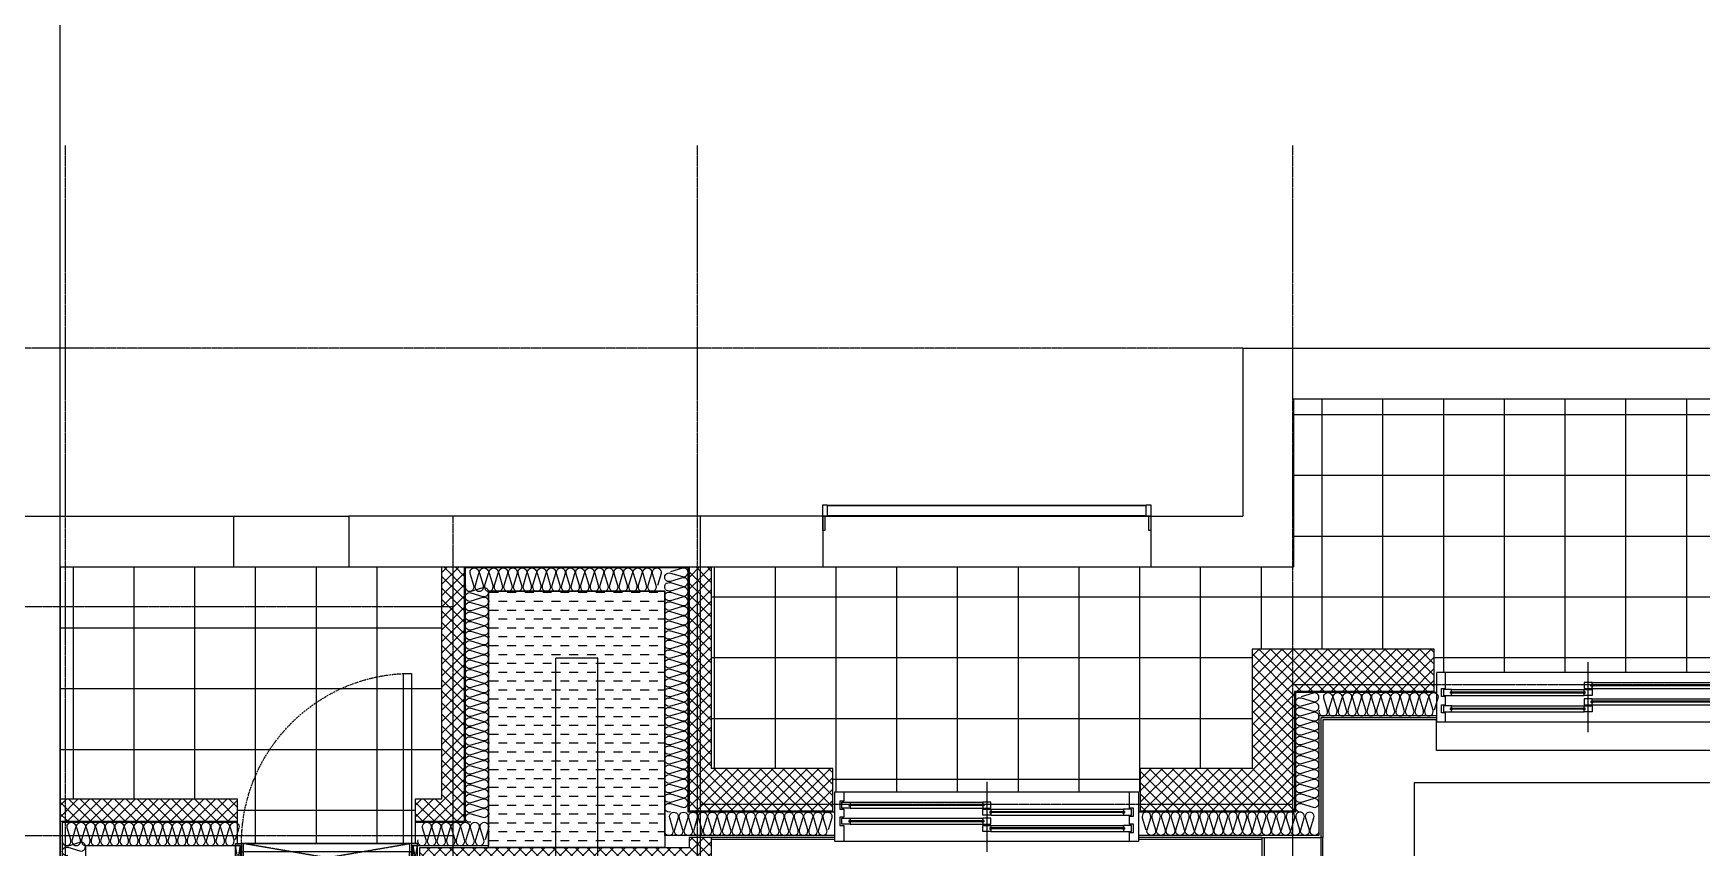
# Model space of a CAD drawing. Header units: millimetres. Extents: x 18456 to 179493, y -203649 to 469211.
# Drawn here: x 121599 to 129836, y 276811 to 280829 of the extents above; entities that cross this region are included whole.
import ezdxf

# ---------------------------------------------------------------- set-up
doc = ezdxf.new("R2010")
doc.units = ezdxf.units.MM
for name, pattern in [('X-평면도(기본형)$0$CEN', [52.5, 50, -1, 0.5, -1]), ('X-평면도(기본형)$0$CENN', [6.3, 4, -1, 0.3, -1]), ('X-평면도(기본형)$0$HID', [2.8, 1.8, -1]), ('X-평면도(기본형)$0$HID2', [7.5, 6, -1.5])]:
    doc.linetypes.add(name, pattern=pattern)
for name, color, linetype, true_color in [('X-평면도(기본형)$0$40HAT', 9, 'Continuous', 0x808080), ('X-평면도(기본형)$0$4ELE', 4, 'Continuous', 0x00ffff), ('X-평면도(기본형)$0$4GYP', 4, 'Continuous', 0x00ffff), ('X-평면도(기본형)$0$AHID', 5, 'X-평면도(기본형)$0$HID', 0x0000ff), ('X-평면도(기본형)$0$CEN', 1, 'X-평면도(기본형)$0$CEN', 0xff0000), ('X-평면도(기본형)$0$DOOR', 4, 'Continuous', 0x00ffff), ('X-평면도(기본형)$0$ETC', 9, 'Continuous', 0x808080), ('X-평면도(기본형)$0$FIN', 9, 'Continuous', 0x808080), ('X-평면도(기본형)$0$INS', 9, 'Continuous', 0x808080), ('X-평면도(기본형)$0$INSUL', 9, 'Continuous', 0x808080), ('X-평면도(기본형)$0$TIL', 5, 'Continuous', 0x0000ff), ('X-평면도(기본형)$0$UIS', 7, 'X-평면도(기본형)$0$HID2', 0x000000), ('X-평면도(기본형)$0$W1', 2, 'Continuous', 0xffff00), ('X-평면도(기본형)$0$W2', 3, 'Continuous', 0x00ff00), ('X-평면도(기본형)$0$WID', 4, 'Continuous', 0x00ffff), ('X-평면도(기본형)$0$설비OPEN', 9, 'Continuous', 0x808080)]:
    doc.layers.add(name, color=color, linetype=linetype, true_color=true_color)
pattern_1 = [(315, (-178130.538, 59916.775), (28.2842712, 28.2842712), []), (45, (-178130.538, 59916.775), (-28.2842712, 28.2842712), [])]

# ---------------------------------------------------------------- blocks, each defined once
blk = doc.blocks.new('X-평면도(기본형)$0$DW1500')
at = {"layer": 'X-평면도(기본형)$0$WID', "color": 8, "true_color": 0x808080}
for p, q in [((1455, 0), (45, 0)), ((766.5, -63), (1428.5, -63)), ((766.5, -63), (766.5, -67)), ((766.5, -67), (1428.5, -67)), ((1428.5, -63), (1428.5, -67)), ((71.5, -98), (733.5, -98)), ((71.5, -98), (71.5, -102)), ((71.5, -102), (733.5, -102)), ((733.5, -98), (733.5, -102)), ((766.5, -143), (1428.5, -143)), ((766.5, -143), (766.5, -147)), ((766.5, -147), (1428.5, -147)), ((1428.5, -143), (1428.5, -147)), ((45, -245), (1455, -245)), ((71.5, -178), (733.5, -178)), ((71.5, -178), (71.5, -182)), ((71.5, -182), (733.5, -182)), ((733.5, -178), (733.5, -182))]:
    blk.add_line(p, q, dxfattribs=at)
at = {"layer": 'X-평면도(기본형)$0$WID', "color": 1, "true_color": 0xff0000}
blk.add_line((750, 50), (750, -295), dxfattribs=at)
at = {"layer": 'X-평면도(기본형)$0$WID'}
for p, q in [((1425, -50), (770, -50)), ((1425, -80), (770, -80)), ((730, -85), (75, -85)), ((730, -115), (75, -115)), ((1425, -130), (770, -130)), ((1425, -160), (770, -160)), ((730, -165), (75, -165)), ((730, -195), (75, -195))]:
    blk.add_line(p, q, dxfattribs=at)
for points in [[(0, -245), (45, -245), (45, -200), (25, -200), (25, -160), (45, -160), (45, -120), (25, -120), (25, -80), (45, -80), (45, 0), (0, 0)], [(1500, 0), (1455, 0), (1455, -45), (1475, -45), (1475, -85), (1455, -85), (1455, -125), (1475, -125), (1475, -165), (1455, -165), (1455, -245), (1500, -245)], [(770, -80), (730, -80), (730, -50), (770, -50), (770, -60), (764.5, -61.8), (764.5, -68.2), (770, -70)], [(1425, -80), (1465, -80), (1465, -50), (1425, -50), (1425, -60), (1430.5, -61.8), (1430.5, -68.2), (1425, -70)], [(75, -115), (35, -115), (35, -85), (75, -85), (75, -95), (69.5, -96.8), (69.5, -103.2), (75, -105)], [(730, -115), (770, -115), (770, -85), (730, -85), (730, -95), (735.5, -96.8), (735.5, -103.2), (730, -105)], [(770, -160), (730, -160), (730, -130), (770, -130), (770, -140), (764.5, -141.8), (764.5, -148.2), (770, -150)], [(1425, -160), (1465, -160), (1465, -130), (1425, -130), (1425, -140), (1430.5, -141.8), (1430.5, -148.2), (1425, -150)], [(75, -195), (35, -195), (35, -165), (75, -165), (75, -175), (69.5, -176.8), (69.5, -183.2), (75, -185)], [(730, -195), (770, -195), (770, -165), (730, -165), (730, -175), (735.5, -176.8), (735.5, -183.2), (730, -185)]]:
    blk.add_lwpolyline(points, close=True, dxfattribs=at)
at = {"layer": 'X-평면도(기본형)$0$WID', "color": 8, "true_color": 0x808080}
for points in [[(770, -59.2), (772.7, -60.6), (773.3, -61.6), (773.8, -63)], [(770, -70.8), (772.7, -69.4), (773.3, -68.4), (773.8, -67)], [(1425, -59.2), (1422.3, -60.6), (1421.7, -61.6), (1421.2, -63)], [(1425, -70.8), (1422.3, -69.4), (1421.7, -68.4), (1421.2, -67)], [(75, -94.2), (77.7, -95.6), (78.3, -96.6), (78.8, -98)], [(75, -105.8), (77.7, -104.4), (78.3, -103.4), (78.8, -102)], [(730, -94.2), (727.3, -95.6), (726.7, -96.6), (726.2, -98)], [(730, -105.8), (727.3, -104.4), (726.7, -103.4), (726.2, -102)], [(770, -139.2), (772.7, -140.6), (773.3, -141.6), (773.8, -143)], [(770, -150.8), (772.7, -149.4), (773.3, -148.4), (773.8, -147)], [(1425, -139.2), (1422.3, -140.6), (1421.7, -141.6), (1421.2, -143)], [(1425, -150.8), (1422.3, -149.4), (1421.7, -148.4), (1421.2, -147)], [(75, -174.2), (77.7, -175.6), (78.3, -176.6), (78.8, -178)], [(75, -185.8), (77.7, -184.4), (78.3, -183.4), (78.8, -182)], [(730, -174.2), (727.3, -175.6), (726.7, -176.6), (726.2, -178)], [(730, -185.8), (727.3, -184.4), (726.7, -183.4), (726.2, -182)]]:
    blk.add_lwpolyline(points, dxfattribs=at)
blk = doc.blocks.new('U268 (X-평면도(기본형)$0$ins-l)')
at = {"layer": 'X-평면도(기본형)$0$INSUL', "color": 8, "true_color": 0x808080}
for p, q in [((36.9, 24.2), (21.4, 75.8)), ((57.5, 75.8), (42, 24.2)), ((78.1, 24.2), (62.6, 75.8)), ((98.7, 75.8), (83.2, 24.2)), ((119.3, 24.2), (103.8, 75.8)), ((139.9, 75.8), (124.5, 24.2)), ((160.5, 24.2), (145.1, 75.8)), ((181.1, 75.8), (165.7, 24.2)), ((201.7, 24.2), (186.3, 75.8)), ((222.3, 75.8), (206.9, 24.2)), ((243, 24.2), (227.5, 75.8)), ((263.6, 75.8), (248.1, 24.2)), ((284.2, 24.2), (268.7, 75.8)), ((304.8, 75.8), (289.3, 24.2)), ((325.4, 24.2), (309.9, 75.8)), ((346, 75.8), (330.6, 24.2)), ((366.6, 24.2), (351.2, 75.8)), ((387.2, 75.8), (371.8, 24.2)), ((407.8, 24.2), (392.4, 75.8)), ((428.4, 75.8), (413, 24.2)), ((449.1, 24.2), (433.6, 75.8)), ((469.7, 75.8), (454.2, 24.2)), ((490.3, 24.2), (474.8, 75.8)), ((510.9, 75.8), (495.4, 24.2)), ((531.5, 24.2), (516, 75.8)), ((552.1, 75.8), (536.6, 24.2)), ((572.7, 24.2), (557.3, 75.8)), ((593.3, 75.8), (577.9, 24.2)), ((613.9, 24.2), (598.5, 75.8)), ((634.5, 75.8), (619.1, 24.2)), ((655.2, 24.2), (639.7, 75.8)), ((675.8, 75.8), (660.3, 24.2)), ((696.4, 24.2), (680.9, 75.8)), ((717, 75.8), (701.5, 24.2)), ((737.6, 24.2), (722.1, 75.8)), ((758.2, 75.8), (742.7, 24.2))]:
    blk.add_line(p, q, dxfattribs=at)
at = {"layer": 'X-평면도(기본형)$0$INSUL', "color": 8, "true_color": 0x808080, "extrusion": (0, 0, -1)}
for centre in [(-39.4, 81.2), (-80.7, 81.2), (-121.9, 81.2), (-163.1, 81.2), (-204.3, 81.2), (-245.5, 81.2), (-286.8, 81.2), (-328, 81.2), (-369.2, 81.2), (-410.4, 81.2), (-451.6, 81.2), (-492.9, 81.2), (-534.1, 81.2), (-575.3, 81.2), (-616.5, 81.2), (-657.7, 81.2), (-699, 81.2), (-740.2, 81.2)]:
    blk.add_arc(centre, 18.8, 343.30076, 196.69924, dxfattribs=at)
at = {"layer": 'X-평면도(기본형)$0$INSUL', "color": 8, "true_color": 0x808080}
for centre in [(18.8, 18.8), (60, 18.8), (101.3, 18.8), (142.5, 18.8), (183.7, 18.8), (224.9, 18.8), (266.1, 18.8), (307.4, 18.8), (348.6, 18.8), (389.8, 18.8), (431, 18.8), (472.2, 18.8), (513.5, 18.8), (554.7, 18.8), (595.9, 18.8), (637.1, 18.8), (678.3, 18.8), (719.6, 18.8)]:
    blk.add_arc(centre, 18.8, 163.30076, 16.69924, dxfattribs=at)
blk = doc.blocks.new('U267 (X-평면도(기본형)$0$ins-l)')
at = {"layer": 'X-평면도(기본형)$0$INSUL', "color": 8, "true_color": 0x808080}
for p, q in [((36.9, 24.2), (21.4, 75.8)), ((57.5, 75.8), (42, 24.2)), ((78.1, 24.2), (62.6, 75.8)), ((98.7, 75.8), (83.2, 24.2)), ((119.3, 24.2), (103.8, 75.8)), ((139.9, 75.8), (124.5, 24.2)), ((160.5, 24.2), (145.1, 75.8)), ((181.1, 75.8), (165.7, 24.2)), ((201.7, 24.2), (186.3, 75.8)), ((222.3, 75.8), (206.9, 24.2)), ((243, 24.2), (227.5, 75.8)), ((263.6, 75.8), (248.1, 24.2)), ((284.2, 24.2), (268.7, 75.8)), ((304.8, 75.8), (289.3, 24.2))]:
    blk.add_line(p, q, dxfattribs=at)
at = {"layer": 'X-평면도(기본형)$0$INSUL', "color": 8, "true_color": 0x808080, "extrusion": (0, 0, -1)}
for centre in [(-39.4, 81.2), (-80.7, 81.2), (-121.9, 81.2), (-163.1, 81.2), (-204.3, 81.2), (-245.5, 81.2), (-286.8, 81.2)]:
    blk.add_arc(centre, 18.8, 343.30076, 196.69924, dxfattribs=at)
at = {"layer": 'X-평면도(기본형)$0$INSUL', "color": 8, "true_color": 0x808080}
for centre in [(18.8, 18.8), (60, 18.8), (101.3, 18.8), (142.5, 18.8), (183.7, 18.8), (224.9, 18.8), (266.1, 18.8)]:
    blk.add_arc(centre, 18.8, 163.30076, 16.69924, dxfattribs=at)
blk = doc.blocks.new('U144 (X-평면도(기본형)$0$ins-l)')
at = {"layer": 'X-평면도(기본형)$0$INSUL', "color": 8, "true_color": 0x808080}
for p, q in [((36.9, 24.2), (21.4, 75.8)), ((57.5, 75.8), (42, 24.2)), ((78.1, 24.2), (62.6, 75.8)), ((98.7, 75.8), (83.2, 24.2)), ((119.3, 24.2), (103.8, 75.8)), ((139.9, 75.8), (124.5, 24.2)), ((160.5, 24.2), (145.1, 75.8)), ((181.1, 75.8), (165.7, 24.2)), ((201.7, 24.2), (186.3, 75.8)), ((222.3, 75.8), (206.9, 24.2)), ((243, 24.2), (227.5, 75.8)), ((263.6, 75.8), (248.1, 24.2)), ((284.2, 24.2), (268.7, 75.8)), ((304.8, 75.8), (289.3, 24.2)), ((325.4, 24.2), (309.9, 75.8)), ((346, 75.8), (330.6, 24.2)), ((366.6, 24.2), (351.2, 75.8)), ((387.2, 75.8), (371.8, 24.2)), ((407.8, 24.2), (392.4, 75.8)), ((428.4, 75.8), (413, 24.2)), ((449.1, 24.2), (433.6, 75.8)), ((469.7, 75.8), (454.2, 24.2)), ((490.3, 24.2), (474.8, 75.8)), ((510.9, 75.8), (495.4, 24.2)), ((531.5, 24.2), (516, 75.8)), ((552.1, 75.8), (536.6, 24.2)), ((572.7, 24.2), (557.3, 75.8)), ((593.3, 75.8), (577.9, 24.2)), ((613.9, 24.2), (598.5, 75.8)), ((634.5, 75.8), (619.1, 24.2)), ((655.2, 24.2), (639.7, 75.8)), ((675.8, 75.8), (660.3, 24.2)), ((696.4, 24.2), (680.9, 75.8)), ((717, 75.8), (701.5, 24.2)), ((737.6, 24.2), (722.1, 75.8)), ((758.2, 75.8), (742.7, 24.2)), ((778.8, 24.2), (763.4, 75.8)), ((799.4, 75.8), (784, 24.2)), ((820, 24.2), (804.6, 75.8)), ((840.6, 75.8), (825.2, 24.2)), ((861.3, 24.2), (845.8, 75.8)), ((881.9, 75.8), (866.4, 24.2)), ((902.5, 24.2), (887, 75.8)), ((923.1, 75.8), (907.6, 24.2)), ((943.7, 24.2), (928.2, 75.8)), ((964.3, 75.8), (948.8, 24.2)), ((984.9, 24.2), (969.5, 75.8)), ((1005.5, 75.8), (990.1, 24.2))]:
    blk.add_line(p, q, dxfattribs=at)
at = {"layer": 'X-평면도(기본형)$0$INSUL', "color": 8, "true_color": 0x808080, "extrusion": (0, 0, -1)}
for centre in [(-39.4, 81.2), (-80.7, 81.2), (-121.9, 81.2), (-163.1, 81.2), (-204.3, 81.2), (-245.5, 81.2), (-286.8, 81.2), (-328, 81.2), (-369.2, 81.2), (-410.4, 81.2), (-451.6, 81.2), (-492.9, 81.2), (-534.1, 81.2), (-575.3, 81.2), (-616.5, 81.2), (-657.7, 81.2), (-699, 81.2), (-740.2, 81.2), (-781.4, 81.2), (-822.6, 81.2), (-863.8, 81.2), (-905.1, 81.2), (-946.3, 81.2), (-987.5, 81.2)]:
    blk.add_arc(centre, 18.8, 343.30076, 196.69924, dxfattribs=at)
at = {"layer": 'X-평면도(기본형)$0$INSUL', "color": 8, "true_color": 0x808080}
for centre in [(18.8, 18.8), (60, 18.8), (101.3, 18.8), (142.5, 18.8), (183.7, 18.8), (224.9, 18.8), (266.1, 18.8), (307.4, 18.8), (348.6, 18.8), (389.8, 18.8), (431, 18.8), (472.2, 18.8), (513.5, 18.8), (554.7, 18.8), (595.9, 18.8), (637.1, 18.8), (678.3, 18.8), (719.6, 18.8), (760.8, 18.8), (802, 18.8), (843.2, 18.8), (884.4, 18.8), (925.7, 18.8), (966.9, 18.8)]:
    blk.add_arc(centre, 18.8, 163.30076, 16.69924, dxfattribs=at)
blk = doc.blocks.new('U128 (X-평면도(기본형)$0$ins-l)')
at = {"layer": 'X-평면도(기본형)$0$INSUL', "color": 8, "true_color": 0x808080}
for p, q in [((36.9, 24.2), (21.4, 75.8)), ((57.5, 75.8), (42, 24.2)), ((78.1, 24.2), (62.6, 75.8)), ((98.7, 75.8), (83.2, 24.2)), ((119.3, 24.2), (103.8, 75.8)), ((139.9, 75.8), (124.5, 24.2)), ((160.5, 24.2), (145.1, 75.8)), ((181.1, 75.8), (165.7, 24.2)), ((201.7, 24.2), (186.3, 75.8)), ((222.3, 75.8), (206.9, 24.2)), ((243, 24.2), (227.5, 75.8)), ((263.6, 75.8), (248.1, 24.2)), ((284.2, 24.2), (268.7, 75.8)), ((304.8, 75.8), (289.3, 24.2)), ((325.4, 24.2), (309.9, 75.8)), ((346, 75.8), (330.6, 24.2)), ((366.6, 24.2), (351.2, 75.8)), ((387.2, 75.8), (371.8, 24.2)), ((407.8, 24.2), (392.4, 75.8)), ((428.4, 75.8), (413, 24.2)), ((449.1, 24.2), (433.6, 75.8)), ((469.7, 75.8), (454.2, 24.2)), ((490.3, 24.2), (474.8, 75.8)), ((510.9, 75.8), (495.4, 24.2)), ((531.5, 24.2), (516, 75.8)), ((552.1, 75.8), (536.6, 24.2)), ((572.7, 24.2), (557.3, 75.8)), ((593.3, 75.8), (577.9, 24.2)), ((613.9, 24.2), (598.5, 75.8)), ((634.5, 75.8), (619.1, 24.2)), ((655.2, 24.2), (639.7, 75.8)), ((675.8, 75.8), (660.3, 24.2)), ((696.4, 24.2), (680.9, 75.8)), ((717, 75.8), (701.5, 24.2)), ((737.6, 24.2), (722.1, 75.8)), ((758.2, 75.8), (742.7, 24.2)), ((778.8, 24.2), (763.4, 75.8)), ((799.4, 75.8), (784, 24.2)), ((820, 24.2), (804.6, 75.8)), ((840.6, 75.8), (825.2, 24.2))]:
    blk.add_line(p, q, dxfattribs=at)
at = {"layer": 'X-평면도(기본형)$0$INSUL', "color": 8, "true_color": 0x808080, "extrusion": (0, 0, -1)}
for centre in [(-39.4, 81.2), (-80.7, 81.2), (-121.9, 81.2), (-163.1, 81.2), (-204.3, 81.2), (-245.5, 81.2), (-286.8, 81.2), (-328, 81.2), (-369.2, 81.2), (-410.4, 81.2), (-451.6, 81.2), (-492.9, 81.2), (-534.1, 81.2), (-575.3, 81.2), (-616.5, 81.2), (-657.7, 81.2), (-699, 81.2), (-740.2, 81.2), (-781.4, 81.2), (-822.6, 81.2)]:
    blk.add_arc(centre, 18.8, 343.30076, 196.69924, dxfattribs=at)
at = {"layer": 'X-평면도(기본형)$0$INSUL', "color": 8, "true_color": 0x808080}
for centre in [(18.8, 18.8), (60, 18.8), (101.3, 18.8), (142.5, 18.8), (183.7, 18.8), (224.9, 18.8), (266.1, 18.8), (307.4, 18.8), (348.6, 18.8), (389.8, 18.8), (431, 18.8), (472.2, 18.8), (513.5, 18.8), (554.7, 18.8), (595.9, 18.8), (637.1, 18.8), (678.3, 18.8), (719.6, 18.8), (760.8, 18.8), (802, 18.8)]:
    blk.add_arc(centre, 18.8, 163.30076, 16.69924, dxfattribs=at)
blk = doc.blocks.new('U143 (X-평면도(기본형)$0$ins-l)')
at = {"layer": 'X-평면도(기본형)$0$INSUL', "color": 8, "true_color": 0x808080}
for p, q in [((36.9, 24.2), (21.4, 75.8)), ((57.5, 75.8), (42, 24.2)), ((78.1, 24.2), (62.6, 75.8)), ((98.7, 75.8), (83.2, 24.2)), ((119.3, 24.2), (103.8, 75.8)), ((139.9, 75.8), (124.5, 24.2)), ((160.5, 24.2), (145.1, 75.8)), ((181.1, 75.8), (165.7, 24.2)), ((201.7, 24.2), (186.3, 75.8)), ((222.3, 75.8), (206.9, 24.2)), ((243, 24.2), (227.5, 75.8)), ((263.6, 75.8), (248.1, 24.2)), ((284.2, 24.2), (268.7, 75.8)), ((304.8, 75.8), (289.3, 24.2)), ((325.4, 24.2), (309.9, 75.8)), ((346, 75.8), (330.6, 24.2)), ((366.6, 24.2), (351.2, 75.8)), ((387.2, 75.8), (371.8, 24.2)), ((407.8, 24.2), (392.4, 75.8)), ((428.4, 75.8), (413, 24.2)), ((449.1, 24.2), (433.6, 75.8)), ((469.7, 75.8), (454.2, 24.2)), ((490.3, 24.2), (474.8, 75.8)), ((510.9, 75.8), (495.4, 24.2)), ((531.5, 24.2), (516, 75.8)), ((552.1, 75.8), (536.6, 24.2)), ((572.7, 24.2), (557.3, 75.8)), ((593.3, 75.8), (577.9, 24.2)), ((613.9, 24.2), (598.5, 75.8)), ((634.5, 75.8), (619.1, 24.2)), ((655.2, 24.2), (639.7, 75.8)), ((675.8, 75.8), (660.3, 24.2)), ((696.4, 24.2), (680.9, 75.8)), ((717, 75.8), (701.5, 24.2)), ((737.6, 24.2), (722.1, 75.8)), ((758.2, 75.8), (742.7, 24.2)), ((778.8, 24.2), (763.4, 75.8)), ((799.4, 75.8), (784, 24.2)), ((820, 24.2), (804.6, 75.8)), ((840.6, 75.8), (825.2, 24.2)), ((861.3, 24.2), (845.8, 75.8)), ((881.9, 75.8), (866.4, 24.2)), ((902.5, 24.2), (887, 75.8)), ((923.1, 75.8), (907.6, 24.2)), ((943.7, 24.2), (928.2, 75.8)), ((964.3, 75.8), (948.8, 24.2)), ((984.9, 24.2), (969.5, 75.8)), ((1005.5, 75.8), (990.1, 24.2)), ((1026.1, 24.2), (1010.7, 75.8)), ((1046.7, 75.8), (1031.3, 24.2))]:
    blk.add_line(p, q, dxfattribs=at)
at = {"layer": 'X-평면도(기본형)$0$INSUL', "color": 8, "true_color": 0x808080, "extrusion": (0, 0, -1)}
for centre in [(-39.4, 81.2), (-80.7, 81.2), (-121.9, 81.2), (-163.1, 81.2), (-204.3, 81.2), (-245.5, 81.2), (-286.8, 81.2), (-328, 81.2), (-369.2, 81.2), (-410.4, 81.2), (-451.6, 81.2), (-492.9, 81.2), (-534.1, 81.2), (-575.3, 81.2), (-616.5, 81.2), (-657.7, 81.2), (-699, 81.2), (-740.2, 81.2), (-781.4, 81.2), (-822.6, 81.2), (-863.8, 81.2), (-905.1, 81.2), (-946.3, 81.2), (-987.5, 81.2), (-1028.7, 81.2)]:
    blk.add_arc(centre, 18.8, 343.30076, 196.69924, dxfattribs=at)
at = {"layer": 'X-평면도(기본형)$0$INSUL', "color": 8, "true_color": 0x808080}
for centre in [(18.8, 18.8), (60, 18.8), (101.3, 18.8), (142.5, 18.8), (183.7, 18.8), (224.9, 18.8), (266.1, 18.8), (307.4, 18.8), (348.6, 18.8), (389.8, 18.8), (431, 18.8), (472.2, 18.8), (513.5, 18.8), (554.7, 18.8), (595.9, 18.8), (637.1, 18.8), (678.3, 18.8), (719.6, 18.8), (760.8, 18.8), (802, 18.8), (843.2, 18.8), (884.4, 18.8), (925.7, 18.8), (966.9, 18.8), (1008.1, 18.8)]:
    blk.add_arc(centre, 18.8, 163.30076, 16.69924, dxfattribs=at)
blk = doc.blocks.new('X-평면도(기본형)$0$pd900')
at = {"layer": 'X-평면도(기본형)$0$DOOR', "color": 1, "true_color": 0xff0000}
for p, q in [((23, 0), (0, 130)), ((23, 130), (0, 0)), ((877, 0), (900, 130)), ((877, 130), (900, 0))]:
    blk.add_line(p, q, dxfattribs=at)
at = {"layer": 'X-평면도(기본형)$0$DOOR'}
for p, q in [((30, 140), (870, 140)), ((30, 100), (870, 100))]:
    blk.add_line(p, q, dxfattribs=at)
at = {"layer": 'X-평면도(기본형)$0$DOOR', "color": 1, "linetype": 'X-평면도(기본형)$0$HID', "true_color": 0xff0000}
for p, q in [((40, 0), (860, 140)), ((860, 0), (40, 140))]:
    blk.add_line(p, q, dxfattribs=at)
at = {"layer": 'X-평면도(기본형)$0$DOOR', "color": 6, "true_color": 0xff00ff}
blk.add_lwpolyline([(30, 140), (70, 140), (70, 980), (30, 980)], close=True, dxfattribs=at)
at = {"layer": 'X-평면도(기본형)$0$DOOR'}
for points in [[(0, 130), (0, 140), (30, 140), (30, 85), (25, 85), (25, 130)], [(0, 0), (0, 130), (23, 130), (23, 0)], [(40, 100), (30, 100), (30, 80), (25, 80), (25, 0), (30, 0), (30, 10), (40, 10)], [(860, 100), (870, 100), (870, 80), (875, 80), (875, 0), (870, 0), (870, 10), (860, 10)], [(900, 130), (900, 140), (870, 140), (870, 85), (875, 85), (875, 130)], [(900, 0), (900, 130), (877, 130), (877, 0)], [(0, 0), (40, 0), (40, -12), (0, -12)], [(860, 0), (900, 0), (900, -12), (860, -12)]]:
    blk.add_lwpolyline(points, close=True, dxfattribs=at)
at = {"layer": 'X-평면도(기본형)$0$DOOR', "color": 1, "linetype": 'X-평면도(기본형)$0$HID', "true_color": 0xff0000}
blk.add_lwpolyline([(40, 0), (860, 0), (860, 140), (40, 140)], close=True, dxfattribs=at)
at = {"layer": 'X-평면도(기본형)$0$DOOR', "color": 1, "linetype": 'X-평면도(기본형)$0$CENN', "ltscale": 2, "true_color": 0xff0000}
blk.add_arc((30, 140), 840, 0, 87.2706, dxfattribs=at)
blk = doc.blocks.new('U139 (X-평면도(기본형)$0$ins-l)')
at = {"layer": 'X-평면도(기본형)$0$INSUL', "color": 8, "true_color": 0x808080}
for p, q in [((6549.6, 24.2), (6534.1, 75.8)), ((6570.2, 75.8), (6554.7, 24.2))]:
    blk.add_line(p, q, dxfattribs=at)
at = {"layer": 'X-평면도(기본형)$0$INSUL', "color": 8, "true_color": 0x808080, "extrusion": (0, 0, -1)}
blk.add_arc((-6552.1, 81.2), 18.8, 343.30076, 196.69924, dxfattribs=at)
at = {"layer": 'X-평면도(기본형)$0$INSUL', "color": 8, "true_color": 0x808080}
blk.add_arc((6531.5, 18.8), 18.8, 163.30076, 16.69924, dxfattribs=at)
blk = doc.blocks.new('U140 (X-평면도(기본형)$0$ins-l)')
at = {"layer": 'X-평면도(기본형)$0$INSUL', "color": 8, "true_color": 0x808080}
for p, q in [((36.9, 24.2), (21.4, 75.8)), ((57.5, 75.8), (42, 24.2)), ((78.1, 24.2), (62.6, 75.8)), ((98.7, 75.8), (83.2, 24.2)), ((119.3, 24.2), (103.8, 75.8)), ((139.9, 75.8), (124.5, 24.2)), ((160.5, 24.2), (145.1, 75.8)), ((181.1, 75.8), (165.7, 24.2)), ((201.7, 24.2), (186.3, 75.8)), ((222.3, 75.8), (206.9, 24.2)), ((243, 24.2), (227.5, 75.8)), ((263.6, 75.8), (248.1, 24.2)), ((284.2, 24.2), (268.7, 75.8)), ((304.8, 75.8), (289.3, 24.2)), ((325.4, 24.2), (309.9, 75.8)), ((346, 75.8), (330.6, 24.2)), ((366.6, 24.2), (351.2, 75.8)), ((387.2, 75.8), (371.8, 24.2)), ((407.8, 24.2), (392.4, 75.8)), ((428.4, 75.8), (413, 24.2)), ((449.1, 24.2), (433.6, 75.8)), ((469.7, 75.8), (454.2, 24.2)), ((490.3, 24.2), (474.8, 75.8)), ((510.9, 75.8), (495.4, 24.2))]:
    blk.add_line(p, q, dxfattribs=at)
at = {"layer": 'X-평면도(기본형)$0$INSUL', "color": 8, "true_color": 0x808080, "extrusion": (0, 0, -1)}
for centre in [(-39.4, 81.2), (-80.7, 81.2), (-121.9, 81.2), (-163.1, 81.2), (-204.3, 81.2), (-245.5, 81.2), (-286.8, 81.2), (-328, 81.2), (-369.2, 81.2), (-410.4, 81.2), (-451.6, 81.2), (-492.9, 81.2)]:
    blk.add_arc(centre, 18.8, 343.30076, 196.69924, dxfattribs=at)
at = {"layer": 'X-평면도(기본형)$0$INSUL', "color": 8, "true_color": 0x808080}
for centre in [(18.8, 18.8), (60, 18.8), (101.3, 18.8), (142.5, 18.8), (183.7, 18.8), (224.9, 18.8), (266.1, 18.8), (307.4, 18.8), (348.6, 18.8), (389.8, 18.8), (431, 18.8), (472.2, 18.8)]:
    blk.add_arc(centre, 18.8, 163.30076, 16.69924, dxfattribs=at)
blk = doc.blocks.new('U105 (X-평면도(기본형)$0$ins-l)')
at = {"layer": 'X-평면도(기본형)$0$INSUL', "color": 8, "true_color": 0x808080}
for p, q in [((36.9, 24.2), (21.4, 75.8)), ((57.5, 75.8), (42, 24.2)), ((78.1, 24.2), (62.6, 75.8)), ((98.7, 75.8), (83.2, 24.2)), ((119.3, 24.2), (103.8, 75.8)), ((139.9, 75.8), (124.5, 24.2)), ((160.5, 24.2), (145.1, 75.8)), ((181.1, 75.8), (165.7, 24.2)), ((201.7, 24.2), (186.3, 75.8)), ((222.3, 75.8), (206.9, 24.2)), ((243, 24.2), (227.5, 75.8)), ((263.6, 75.8), (248.1, 24.2)), ((284.2, 24.2), (268.7, 75.8)), ((304.8, 75.8), (289.3, 24.2)), ((325.4, 24.2), (309.9, 75.8)), ((346, 75.8), (330.6, 24.2)), ((366.6, 24.2), (351.2, 75.8)), ((387.2, 75.8), (371.8, 24.2)), ((407.8, 24.2), (392.4, 75.8)), ((428.4, 75.8), (413, 24.2)), ((449.1, 24.2), (433.6, 75.8)), ((469.7, 75.8), (454.2, 24.2)), ((490.3, 24.2), (474.8, 75.8)), ((510.9, 75.8), (495.4, 24.2))]:
    blk.add_line(p, q, dxfattribs=at)
at = {"layer": 'X-평면도(기본형)$0$INSUL', "color": 8, "true_color": 0x808080, "extrusion": (0, 0, -1)}
for centre in [(-39.4, 81.2), (-80.7, 81.2), (-121.9, 81.2), (-163.1, 81.2), (-204.3, 81.2), (-245.5, 81.2), (-286.8, 81.2), (-328, 81.2), (-369.2, 81.2), (-410.4, 81.2), (-451.6, 81.2), (-492.9, 81.2)]:
    blk.add_arc(centre, 18.8, 343.30076, 196.69924, dxfattribs=at)
at = {"layer": 'X-평면도(기본형)$0$INSUL', "color": 8, "true_color": 0x808080}
for centre in [(18.8, 18.8), (60, 18.8), (101.3, 18.8), (142.5, 18.8), (183.7, 18.8), (224.9, 18.8), (266.1, 18.8), (307.4, 18.8), (348.6, 18.8), (389.8, 18.8), (431, 18.8), (472.2, 18.8)]:
    blk.add_arc(centre, 18.8, 163.30076, 16.69924, dxfattribs=at)
blk = doc.blocks.new('U152 (X-평면도(기본형)$0$ins-l)')
at = {"layer": 'X-평면도(기본형)$0$INSUL', "color": 8, "true_color": 0x808080}
for p, q in [((36.9, 24.2), (21.4, 75.8)), ((57.5, 75.8), (42, 24.2)), ((78.1, 24.2), (62.6, 75.8)), ((98.7, 75.8), (83.2, 24.2)), ((119.3, 24.2), (103.8, 75.8)), ((139.9, 75.8), (124.5, 24.2)), ((160.5, 24.2), (145.1, 75.8)), ((181.1, 75.8), (165.7, 24.2)), ((201.7, 24.2), (186.3, 75.8)), ((222.3, 75.8), (206.9, 24.2)), ((243, 24.2), (227.5, 75.8)), ((263.6, 75.8), (248.1, 24.2)), ((284.2, 24.2), (268.7, 75.8)), ((304.8, 75.8), (289.3, 24.2)), ((325.4, 24.2), (309.9, 75.8)), ((346, 75.8), (330.6, 24.2)), ((366.6, 24.2), (351.2, 75.8)), ((387.2, 75.8), (371.8, 24.2)), ((407.8, 24.2), (392.4, 75.8)), ((428.4, 75.8), (413, 24.2)), ((449.1, 24.2), (433.6, 75.8)), ((469.7, 75.8), (454.2, 24.2)), ((490.3, 24.2), (474.8, 75.8)), ((510.9, 75.8), (495.4, 24.2)), ((531.5, 24.2), (516, 75.8)), ((552.1, 75.8), (536.6, 24.2)), ((572.7, 24.2), (557.3, 75.8)), ((593.3, 75.8), (577.9, 24.2)), ((613.9, 24.2), (598.5, 75.8)), ((634.5, 75.8), (619.1, 24.2)), ((655.2, 24.2), (639.7, 75.8)), ((675.8, 75.8), (660.3, 24.2)), ((696.4, 24.2), (680.9, 75.8)), ((717, 75.8), (701.5, 24.2)), ((737.6, 24.2), (722.1, 75.8)), ((758.2, 75.8), (742.7, 24.2))]:
    blk.add_line(p, q, dxfattribs=at)
at = {"layer": 'X-평면도(기본형)$0$INSUL', "color": 8, "true_color": 0x808080, "extrusion": (0, 0, -1)}
for centre in [(-39.4, 81.2), (-80.7, 81.2), (-121.9, 81.2), (-163.1, 81.2), (-204.3, 81.2), (-245.5, 81.2), (-286.8, 81.2), (-328, 81.2), (-369.2, 81.2), (-410.4, 81.2), (-451.6, 81.2), (-492.9, 81.2), (-534.1, 81.2), (-575.3, 81.2), (-616.5, 81.2), (-657.7, 81.2), (-699, 81.2), (-740.2, 81.2)]:
    blk.add_arc(centre, 18.8, 343.30076, 196.69924, dxfattribs=at)
at = {"layer": 'X-평면도(기본형)$0$INSUL', "color": 8, "true_color": 0x808080}
for centre in [(18.8, 18.8), (60, 18.8), (101.3, 18.8), (142.5, 18.8), (183.7, 18.8), (224.9, 18.8), (266.1, 18.8), (307.4, 18.8), (348.6, 18.8), (389.8, 18.8), (431, 18.8), (472.2, 18.8), (513.5, 18.8), (554.7, 18.8), (595.9, 18.8), (637.1, 18.8), (678.3, 18.8), (719.6, 18.8)]:
    blk.add_arc(centre, 18.8, 163.30076, 16.69924, dxfattribs=at)
blk = doc.blocks.new('U151 (X-평면도(기본형)$0$ins-l)')
at = {"layer": 'X-평면도(기본형)$0$INSUL', "color": 8, "true_color": 0x808080}
for p, q in [((36.9, 24.2), (21.4, 75.8)), ((57.5, 75.8), (42, 24.2)), ((78.1, 24.2), (62.6, 75.8)), ((98.7, 75.8), (83.2, 24.2)), ((119.3, 24.2), (103.8, 75.8)), ((139.9, 75.8), (124.5, 24.2)), ((160.5, 24.2), (145.1, 75.8)), ((181.1, 75.8), (165.7, 24.2)), ((201.7, 24.2), (186.3, 75.8)), ((222.3, 75.8), (206.9, 24.2)), ((243, 24.2), (227.5, 75.8)), ((263.6, 75.8), (248.1, 24.2)), ((284.2, 24.2), (268.7, 75.8)), ((304.8, 75.8), (289.3, 24.2)), ((325.4, 24.2), (309.9, 75.8)), ((346, 75.8), (330.6, 24.2)), ((366.6, 24.2), (351.2, 75.8)), ((387.2, 75.8), (371.8, 24.2)), ((407.8, 24.2), (392.4, 75.8)), ((428.4, 75.8), (413, 24.2)), ((449.1, 24.2), (433.6, 75.8)), ((469.7, 75.8), (454.2, 24.2)), ((490.3, 24.2), (474.8, 75.8)), ((510.9, 75.8), (495.4, 24.2)), ((531.5, 24.2), (516, 75.8)), ((552.1, 75.8), (536.6, 24.2)), ((572.7, 24.2), (557.3, 75.8)), ((593.3, 75.8), (577.9, 24.2)), ((613.9, 24.2), (598.5, 75.8)), ((634.5, 75.8), (619.1, 24.2)), ((655.2, 24.2), (639.7, 75.8)), ((675.8, 75.8), (660.3, 24.2)), ((696.4, 24.2), (680.9, 75.8)), ((717, 75.8), (701.5, 24.2))]:
    blk.add_line(p, q, dxfattribs=at)
at = {"layer": 'X-평면도(기본형)$0$INSUL', "color": 8, "true_color": 0x808080, "extrusion": (0, 0, -1)}
for centre in [(-39.4, 81.2), (-80.7, 81.2), (-121.9, 81.2), (-163.1, 81.2), (-204.3, 81.2), (-245.5, 81.2), (-286.8, 81.2), (-328, 81.2), (-369.2, 81.2), (-410.4, 81.2), (-451.6, 81.2), (-492.9, 81.2), (-534.1, 81.2), (-575.3, 81.2), (-616.5, 81.2), (-657.7, 81.2), (-699, 81.2)]:
    blk.add_arc(centre, 18.8, 343.30076, 196.69924, dxfattribs=at)
at = {"layer": 'X-평면도(기본형)$0$INSUL', "color": 8, "true_color": 0x808080}
for centre in [(18.8, 18.8), (60, 18.8), (101.3, 18.8), (142.5, 18.8), (183.7, 18.8), (224.9, 18.8), (266.1, 18.8), (307.4, 18.8), (348.6, 18.8), (389.8, 18.8), (431, 18.8), (472.2, 18.8), (513.5, 18.8), (554.7, 18.8), (595.9, 18.8), (637.1, 18.8), (678.3, 18.8)]:
    blk.add_arc(centre, 18.8, 163.30076, 16.69924, dxfattribs=at)
blk = doc.blocks.new('U165 (X-평면도(기본형)$0$ng)')
at = {"color": 0, "linetype": 'ByBlock', "lineweight": -2}
for p, q in [((-810, -103.5), (-810, 22.5)), ((-810, 22.5), (-800, 22.5)), ((-800, 22.5), (-800, -47.5)), ((800, 22.5), (810, 22.5)), ((800, -47.5), (800, 22.5)), ((810, 22.5), (810, -103.5)), ((-810, -47.5), (-788, -47.5)), ((-788, -47.5), (-788, -50.5)), ((788, -50.5), (-788, -50.5)), ((-788, -50.5), (-788, -100.5)), ((-788, -50.5), (788, -50.5)), ((788, -50.5), (788, -47.5)), ((788, -47.5), (810, -47.5)), ((788, -100.5), (788, -50.5)), ((-788, -103.5), (-810, -103.5)), ((-788, -100.5), (788, -100.5)), ((788, -100.5), (-788, -100.5)), ((-788, -100.5), (-788, -103.5)), ((788, -103.5), (788, -100.5)), ((810, -103.5), (788, -103.5))]:
    blk.add_line(p, q, dxfattribs=at)

msp = doc.modelspace()

# ---------------------------------------------------------------- hatches: boundary and pattern name
at = {"layer": 'X-평면도(기본형)$0$40HAT'}
h = msp.add_hatch(dxfattribs=at)
h.set_pattern_fill('H3', color=256, scale=40, style=0, pattern_type=2)
h.set_pattern_definition(pattern_1)
h.paths.add_polyline_path([(123486.1, 276941), (123486.1, 277051), (123616.1, 277051), (123616.1, 278196), (123726.1, 278196), (123726.1, 276941)], flags=0)
h = msp.add_hatch(dxfattribs=at)
h.set_pattern_fill('H3', color=256, scale=40, style=0, pattern_type=2)
h.set_pattern_definition(pattern_1)
h.paths.add_polyline_path([(125546.1, 276991), (125546.1, 277201), (124946.1, 277201), (124946.1, 278196), (124836.1, 278196), (124836.1, 276991)], flags=0)
h = msp.add_hatch(dxfattribs=at)
h.set_pattern_fill('H3', color=256, scale=40, style=0, pattern_type=2)
h.set_pattern_definition(pattern_1)
h.paths.add_polyline_path([(127066.1, 276991), (127066.1, 277201), (127616.1, 277201), (127616.1, 277791), (128516.1, 277791), (128516.1, 277581), (127826.1, 277581), (127826.1, 276991)], flags=0)
h = msp.add_hatch(dxfattribs=at)
h.set_pattern_fill('H3', color=256, scale=40, style=0, pattern_type=2)
h.set_pattern_definition(pattern_1)
h.paths.add_polyline_path([(122606.1, 276941), (122606.1, 277051), (121731.1, 277051), (121731.1, 276941)], flags=0)
h = msp.add_hatch(dxfattribs=at)
h.set_pattern_fill('H3', color=256, scale=40, style=0, pattern_type=2)
h.set_pattern_definition(pattern_1)
h.paths.add_polyline_path([(123506.1, 276721), (123506.1, 276811), (124836.1, 276811), (124836.1, 276861), (124946.1, 276861), (124946.1, 274631), (124266.1, 274631), (124266.1, 274751), (123606.1, 274751), (123606.1, 274841), (124836.1, 274841), (124836.1, 276721), (123506.1, 276721)], flags=0)
at = {"layer": 'X-평면도(기본형)$0$TIL'}
h = msp.add_hatch(dxfattribs=at)
h.set_pattern_fill('H3', color=256, scale=300, angle=45, style=0, pattern_type=2)
h.set_pattern_definition([(360, (-516437.9, 357248.33), (2e-13, 300), []), (90, (-516437.9, 357248.33), (-300, 9e-14), [])])
h.paths.add_polyline_path([(136676.1, 279026), (133326.1, 279026), (133326.1, 278131), (132576.1, 278131), (132576.1, 279026), (127821.1, 279026), (127821.1, 278196), (124946.1, 278196), (124946.1, 277201), (125546.1, 277201), (125546.1, 277086), (127066.1, 277086), (127066.1, 277201), (127616.1, 277201), (127616.1, 277791), (128516.1, 277791), (128516.1, 277676), (130036.1, 277676), (130036.1, 277791), (133706.1, 277791), (133706.1, 277676), (135226.1, 277676), (135226.1, 277791), (135626.1, 277791), (135776.1, 277791), (136676.1, 277791)], flags=0)
at = {"layer": 'X-평면도(기본형)$0$설비OPEN'}
h = msp.add_hatch(dxfattribs=at)
h.set_pattern_fill('DASH', color=256, scale=350, style=0, pattern_type=2)
h.set_pattern_definition([(0, (90251.074, 75246.05), (43.75, 43.75), [43.75, -43.75])])
h.paths.add_polyline_path([(124716.1, 276811), (123846.1, 276811), (123846.1, 278076), (124716.1, 278076)], flags=0)

# ---------------------------------------------------------------- linework, layer by layer
at = {"layer": 'X-평면도(기본형)$0$4ELE'}
for p, q in [((122586.1, 278446), (123156.1, 278446)), ((125496.1, 278446), (127116.1, 278446)), ((122586.1, 278196), (123156.1, 278196)), ((125496.1, 278196), (127116.1, 278196))]:
    msp.add_line(p, q, dxfattribs=at)
at = {"layer": 'X-평면도(기본형)$0$4GYP'}
for p, q in [((127956.1, 277451), (127956.1, 276861)), ((128526.1, 277451), (127956.1, 277451)), ((127966.1, 277441), (127966.1, 276861)), ((128526.1, 277441), (127966.1, 277441)), ((125556.1, 276861), (124946.1, 276861)), ((125556.1, 276851), (124946.1, 276851)), ((127666.1, 276861), (127056.1, 276861)), ((127666.1, 276851), (127056.1, 276851))]:
    msp.add_line(p, q, dxfattribs=at)
at = {"layer": 'X-평면도(기본형)$0$AHID'}
msp.add_lwpolyline([(130026.1, 277441), (130026.1, 277291), (128526.1, 277291), (128526.1, 277441)], dxfattribs=at)
at = {"layer": 'X-평면도(기본형)$0$CEN'}
for p, q in [((121756.1, 280276), (121756.1, 266456)), ((124876.1, 280276), (124876.1, 274521)), ((127816.1, 280276), (127816.1, 266456)), ((127571.1, 279276), (120331.1, 279276)), ((123671.1, 276681), (123671.1, 278446)), ((124891.1, 278446), (124891.1, 276751)), ((120331.1, 278001), (123671.1, 278001)), ((127816.1, 277616), (136876.1, 277616)), ((124891.1, 277026), (127816.1, 277026)), ((120331.1, 276871), (123671.1, 276871))]:
    msp.add_line(p, q, dxfattribs=at)
at = {"layer": 'X-평면도(기본형)$0$FIN'}
for p, q in [((122606.1, 276831), (122606.1, 276941)), ((123486.1, 276831), (123486.1, 276941))]:
    msp.add_line(p, q, dxfattribs=at)
at = {"layer": 'X-평면도(기본형)$0$INS'}
for p, q in [((123731.1, 278191), (123731.1, 276936)), ((124831.1, 278191), (123731.1, 278191)), ((124831.1, 276986), (124831.1, 278191)), ((123846.1, 278076), (123846.1, 276821)), ((124716.1, 278076), (123846.1, 278076)), ((124716.1, 276871), (124716.1, 278076)), ((127831.1, 277576), (127831.1, 276986)), ((128526.1, 277576), (127831.1, 277576)), ((127946.1, 277461), (127946.1, 276871)), ((128526.1, 277461), (127946.1, 277461)), ((125556.1, 276986), (124831.1, 276986)), ((127831.1, 276986), (127056.1, 276986)), ((121741.1, 276936), (122606.1, 276936)), ((121741.1, 276936), (121741.1, 269166)), ((123486.1, 276936), (123731.1, 276936)), ((125556.1, 276871), (124716.1, 276871)), ((127946.1, 276871), (127056.1, 276871)), ((121856.1, 276821), (122596.1, 276821)), ((121856.1, 276821), (121856.1, 269281)), ((123496.1, 276821), (123846.1, 276821))]:
    msp.add_line(p, q, dxfattribs=at)
for points in [[(127666.1, 276541), (127666.1, 276861), (127676.1, 276861)], [(127966.1, 276541), (127966.1, 276861), (127956.1, 276861)]]:
    msp.add_lwpolyline(points, dxfattribs=at)
at = {"layer": 'X-평면도(기본형)$0$TIL'}
for p, q in [((121796.1, 277051), (121796.1, 278196)), ((122096.1, 277051), (122096.1, 278196)), ((122396.1, 277051), (122396.1, 278196)), ((122696.1, 276831), (122696.1, 278196)), ((122996.1, 276831), (122996.1, 278196)), ((123296.1, 276831), (123296.1, 278196)), ((121731.1, 277896), (123616.1, 277896)), ((121731.1, 277596), (123616.1, 277596)), ((121731.1, 277296), (123616.1, 277296)), ((122606.1, 276996), (123486.1, 276996))]:
    msp.add_line(p, q, dxfattribs=at)
at = {"layer": 'X-평면도(기본형)$0$UIS'}
for points in [[(124386.1, 276721), (124386.1, 277746), (124176.1, 277746), (124176.1, 276721), (121956.1, 276721), (121956.1, 274841), (122181.1, 274841), (122181.1, 269606), (127356.1, 269606), (127356.1, 269861), (127216.1, 269861), (127216.1, 270631), (127666.1, 270631)], [(136226.1, 276961), (136226.1, 277131), (128416.1, 277131), (128416.1, 276541), (127966.1, 276541)]]:
    msp.add_lwpolyline(points, dxfattribs=at)
at = {"layer": 'X-평면도(기본형)$0$W1'}
for p, q in [((121731.1, 276496), (121731.1, 283453.5)), ((127571.1, 279276), (130256.1, 279276)), ((127571.1, 279276), (127571.1, 278446)), ((127821.1, 279026), (130256.1, 279026)), ((127821.1, 279026), (127821.1, 278196)), ((121331.1, 278446), (122586.1, 278446)), ((122586.1, 278446), (122586.1, 278196)), ((123156.1, 278446), (123156.1, 278196)), ((125496.1, 278446), (123156.1, 278446)), ((125496.1, 278446), (125496.1, 278196)), ((127116.1, 278446), (127116.1, 278196)), ((127116.1, 278446), (127571.1, 278446)), ((121731.1, 278196), (121731.1, 269156)), ((121731.1, 278196), (122586.1, 278196)), ((123156.1, 278196), (125496.1, 278196)), ((127116.1, 278196), (127821.1, 278196)), ((127676.1, 276861), (127956.1, 276861))]:
    msp.add_line(p, q, dxfattribs=at)
for points in [[(127676.1, 276861), (127676.1, 276541), (127666.1, 276541)], [(127956.1, 276861), (127956.1, 276541), (127966.1, 276541)]]:
    msp.add_lwpolyline(points, dxfattribs=at)
at = {"layer": 'X-평면도(기본형)$0$W2'}
for p, q in [((123616.1, 278196), (123726.1, 278196)), ((123616.1, 277051), (123616.1, 278196)), ((123726.1, 278196), (123726.1, 276941)), ((124836.1, 278196), (124836.1, 276991)), ((124836.1, 278196), (124946.1, 278196)), ((124946.1, 278196), (124946.1, 277201)), ((127616.1, 277791), (127616.1, 277201)), ((128516.1, 277791), (127616.1, 277791)), ((128516.1, 277581), (128516.1, 277791)), ((127826.1, 277581), (127826.1, 276991)), ((128516.1, 277581), (127826.1, 277581)), ((125546.1, 277201), (124946.1, 277201)), ((125546.1, 276991), (125546.1, 277201)), ((127066.1, 276991), (127066.1, 277201)), ((127616.1, 277201), (127066.1, 277201)), ((121731.1, 277051), (121731.1, 276941)), ((121731.1, 277051), (122606.1, 277051)), ((122606.1, 276941), (122606.1, 277051)), ((123486.1, 276941), (123486.1, 277051)), ((123486.1, 277051), (123616.1, 277051)), ((125546.1, 276991), (124836.1, 276991)), ((127826.1, 276991), (127066.1, 276991)), ((121731.1, 276941), (122606.1, 276941)), ((123486.1, 276941), (123726.1, 276941)), ((123506.1, 276721), (123506.1, 276811)), ((123506.1, 276811), (124836.1, 276811)), ((124946.1, 276861), (124836.1, 276861)), ((124836.1, 276861), (124836.1, 276811)), ((124946.1, 276861), (124946.1, 274631))]:
    msp.add_line(p, q, dxfattribs=at)
at = {"layer": 'X-평면도(기본형)$0$설비OPEN'}
msp.add_lwpolyline([(124716.1, 276811), (123846.1, 276811), (123846.1, 278076), (124716.1, 278076)], close=True, dxfattribs=at)

# ---------------------------------------------------------------- block references
at = {"layer": 'X-평면도(기본형)$0$DOOR', "rotation": 180}
msp.add_blockref('X-평면도(기본형)$0$DW1500', (130026.1, 277431), dxfattribs=at)
at = {"layer": 'X-평면도(기본형)$0$DOOR', "xscale": -1}
for name, p in [('X-평면도(기본형)$0$pd900', (123496.1, 276691)), ('X-평면도(기본형)$0$DW1500', (127056.1, 277086))]:
    msp.add_blockref(name, p, dxfattribs=at)
at = {"layer": 'X-평면도(기본형)$0$ETC', "rotation": 180}
msp.add_blockref('U165 (X-평면도(기본형)$0$ng)', (126306.1, 278398.5), dxfattribs=at)
at = {"layer": 'X-평면도(기본형)$0$INSUL', "yscale": 1.149999999999999, "zscale": 1.149999999999999}
for name, p, xscale in [('U128 (X-평면도(기본형)$0$ins-l)', (123731.1, 278076), 1.149999999999999), ('U140 (X-평면도(기본형)$0$ins-l)', (127946.1, 277461), 1.149999999999999), ('U151 (X-평면도(기본형)$0$ins-l)', (124716.1, 276871), 1.149999999999999), ('U152 (X-평면도(기본형)$0$ins-l)', (127946.1, 276871), -1.149999999999999), ('U268 (X-평면도(기본형)$0$ins-l)', (121741.1, 276821), 1.149999999999999), ('U267 (X-평면도(기본형)$0$ins-l)', (123496.1, 276821), 1.149999999999999)]:
    msp.add_blockref(name, p, dxfattribs=dict(at, xscale=xscale))
at = {"layer": 'X-평면도(기본형)$0$INSUL', "xscale": -1.149999999999999, "yscale": 1.149999999999999, "zscale": 1.149999999999999, "rotation": 270}
for name, p in [('U143 (X-평면도(기본형)$0$ins-l)', (124716.1, 276986)), ('U144 (X-평면도(기본형)$0$ins-l)', (123731.1, 276936)), ('U105 (X-평면도(기본형)$0$ins-l)', (127831.1, 276986)), ('U139 (X-평면도(기본형)$0$ins-l)', (121741.1, 269281))]:
    msp.add_blockref(name, p, dxfattribs=at)

doc.saveas('drawing.dxf')
